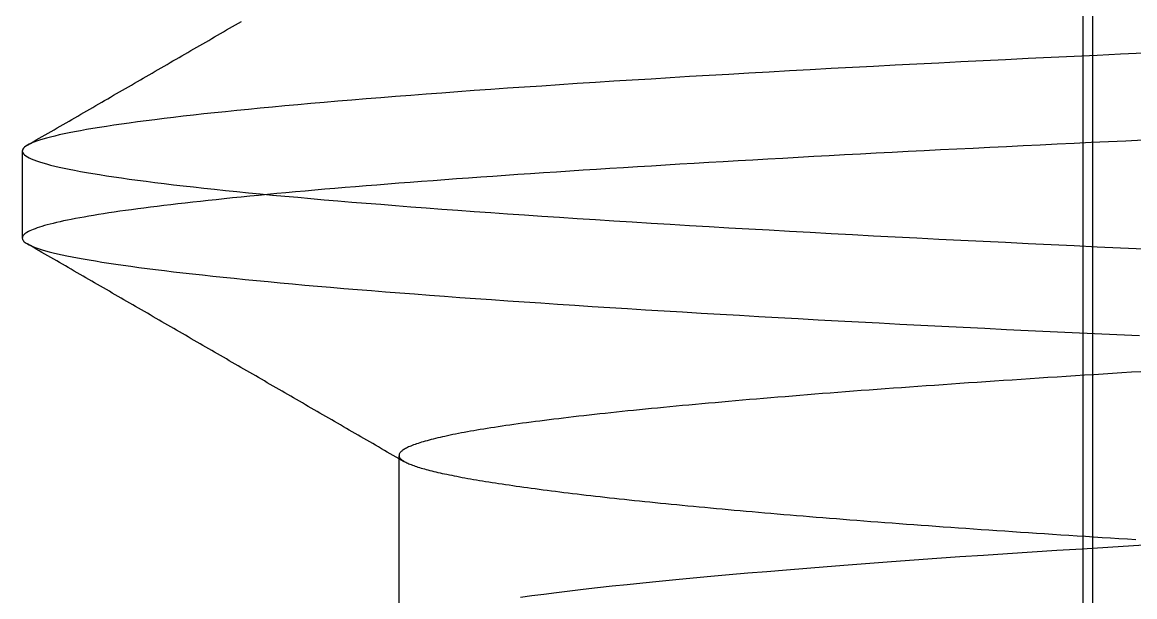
# Model space of a CAD drawing. Header units: millimetres. Extents: x 0 to 36.4, y -3.4 to 62.
# Drawn here: x 29.566 to 30.693, y 55.992 to 56.574 of the extents above; entities that cross this region are included whole.
import ezdxf

# ---------------------------------------------------------------- set-up
doc = ezdxf.new("R2010")
doc.units = ezdxf.units.MM

msp = doc.modelspace()

# ---------------------------------------------------------------- linework, layer by layer
at = {"color": 7, "linetype": 'Continuous'}
for p, q in [((30.6506, 54.7692), (30.6506, 59.8692)), ((30.6406, 59.7992), (30.6406, 52.4992)), ((29.7847, 56.5732), (29.7877, 56.5749)), ((29.7666, 56.5627), (29.7697, 56.5644)), ((29.7697, 56.5644), (29.7727, 56.5662)), ((29.7727, 56.5662), (29.7757, 56.5679)), ((29.7757, 56.5679), (29.7787, 56.5697)), ((29.7787, 56.5697), (29.7817, 56.5714)), ((29.7817, 56.5714), (29.7847, 56.5732)), ((29.7456, 56.5505), (29.7486, 56.5522)), ((29.7486, 56.5522), (29.7516, 56.554)), ((29.7516, 56.554), (29.7546, 56.5557)), ((29.7546, 56.5557), (29.7576, 56.5575)), ((29.7576, 56.5575), (29.7606, 56.5592)), ((29.7606, 56.5592), (29.7636, 56.561)), ((29.7636, 56.561), (29.7666, 56.5627)), ((29.7275, 56.54), (29.7305, 56.5418)), ((29.7305, 56.5418), (29.7335, 56.5435)), ((29.7335, 56.5435), (29.7365, 56.5453)), ((29.7365, 56.5453), (29.7395, 56.547)), ((29.7395, 56.547), (29.7425, 56.5488)), ((29.7425, 56.5488), (29.7456, 56.5505)), ((30.6553, 56.5405), (30.6318, 56.5394)), ((30.6789, 56.5416), (30.6553, 56.5405)), ((30.7027, 56.5427), (30.6789, 56.5416)), ((29.7064, 56.5278), (29.7094, 56.5296)), ((29.7094, 56.5296), (29.7124, 56.5313)), ((29.7124, 56.5313), (29.7154, 56.5331)), ((29.7154, 56.5331), (29.7184, 56.5348)), ((29.7184, 56.5348), (29.7215, 56.5366)), ((29.7215, 56.5366), (29.7245, 56.5383)), ((29.7245, 56.5383), (29.7275, 56.54)), ((30.4286, 56.5293), (30.407, 56.5281)), ((30.4504, 56.5304), (30.4286, 56.5293)), ((30.4724, 56.5316), (30.4504, 56.5304)), ((30.4946, 56.5327), (30.4724, 56.5316)), ((30.517, 56.5338), (30.4946, 56.5327)), ((30.5396, 56.5349), (30.517, 56.5338)), ((30.5624, 56.5361), (30.5396, 56.5349)), ((30.5853, 56.5372), (30.5624, 56.5361)), ((30.6085, 56.5383), (30.5853, 56.5372)), ((30.6318, 56.5394), (30.6085, 56.5383)), ((29.6883, 56.5174), (29.6913, 56.5191)), ((29.6913, 56.5191), (29.6943, 56.5209)), ((29.6943, 56.5209), (29.6973, 56.5226)), ((29.6973, 56.5226), (29.7004, 56.5244)), ((29.7004, 56.5244), (29.7034, 56.5261)), ((29.7034, 56.5261), (29.7064, 56.5278)), ((30.242, 56.5189), (30.2224, 56.5177)), ((30.2618, 56.52), (30.242, 56.5189)), ((30.2819, 56.5212), (30.2618, 56.52)), ((30.3022, 56.5224), (30.2819, 56.5212)), ((30.3227, 56.5235), (30.3022, 56.5224)), ((30.3434, 56.5247), (30.3227, 56.5235)), ((30.3644, 56.5258), (30.3434, 56.5247)), ((30.3856, 56.527), (30.3644, 56.5258)), ((30.407, 56.5281), (30.3856, 56.527)), ((29.6672, 56.5052), (29.6702, 56.5069)), ((29.6702, 56.5069), (29.6732, 56.5087)), ((29.6732, 56.5087), (29.6763, 56.5104)), ((29.6763, 56.5104), (29.6793, 56.5122)), ((29.6793, 56.5122), (29.6823, 56.5139)), ((29.6823, 56.5139), (29.6853, 56.5156)), ((29.6853, 56.5156), (29.6883, 56.5174)), ((30.0574, 56.5071), (30.0404, 56.5059)), ((30.0747, 56.5082), (30.0574, 56.5071)), ((30.0922, 56.5094), (30.0747, 56.5082)), ((30.1101, 56.5106), (30.0922, 56.5094)), ((30.1282, 56.5118), (30.1101, 56.5106)), ((30.1465, 56.513), (30.1282, 56.5118)), ((30.1651, 56.5142), (30.1465, 56.513)), ((30.1839, 56.5153), (30.1651, 56.5142)), ((30.203, 56.5165), (30.1839, 56.5153)), ((30.2224, 56.5177), (30.203, 56.5165)), ((29.6491, 56.4947), (29.6522, 56.4965)), ((29.6522, 56.4965), (29.6552, 56.4982)), ((29.6552, 56.4982), (29.6582, 56.5)), ((29.6582, 56.5), (29.6612, 56.5017)), ((29.6612, 56.5017), (29.6642, 56.5034)), ((29.6642, 56.5034), (29.6672, 56.5052)), ((29.9143, 56.4964), (29.8998, 56.4952)), ((29.929, 56.4975), (29.9143, 56.4964)), ((29.9441, 56.4987), (29.929, 56.4975)), ((29.9594, 56.4999), (29.9441, 56.4987)), ((29.9751, 56.5011), (29.9594, 56.4999)), ((29.991, 56.5023), (29.9751, 56.5011)), ((30.0072, 56.5035), (29.991, 56.5023)), ((30.0236, 56.5047), (30.0072, 56.5035)), ((30.0404, 56.5059), (30.0236, 56.5047)), ((29.628, 56.4825), (29.6311, 56.4843)), ((29.6311, 56.4843), (29.6341, 56.486)), ((29.6341, 56.486), (29.6371, 56.4878)), ((29.6371, 56.4878), (29.6401, 56.4895)), ((29.6401, 56.4895), (29.6431, 56.4912)), ((29.6431, 56.4912), (29.6461, 56.493)), ((29.6461, 56.493), (29.6491, 56.4947)), ((29.783, 56.4846), (29.7716, 56.4834)), ((29.7948, 56.4857), (29.783, 56.4846)), ((29.8068, 56.4869), (29.7948, 56.4857)), ((29.8192, 56.4881), (29.8068, 56.4869)), ((29.8319, 56.4893), (29.8192, 56.4881)), ((29.8449, 56.4904), (29.8319, 56.4893)), ((29.8582, 56.4916), (29.8449, 56.4904)), ((29.8717, 56.4928), (29.8582, 56.4916)), ((29.8856, 56.494), (29.8717, 56.4928)), ((29.8998, 56.4952), (29.8856, 56.494)), ((29.61, 56.4721), (29.613, 56.4738)), ((29.613, 56.4738), (29.616, 56.4756)), ((29.616, 56.4756), (29.619, 56.4773)), ((29.619, 56.4773), (29.622, 56.479)), ((29.622, 56.479), (29.625, 56.4808)), ((29.625, 56.4808), (29.628, 56.4825)), ((29.6825, 56.473), (29.6741, 56.4719)), ((29.6911, 56.4742), (29.6825, 56.473)), ((29.7001, 56.4753), (29.6911, 56.4742)), ((29.7093, 56.4765), (29.7001, 56.4753)), ((29.7189, 56.4776), (29.7093, 56.4765)), ((29.7288, 56.4788), (29.7189, 56.4776)), ((29.7391, 56.4799), (29.7288, 56.4788)), ((29.7496, 56.4811), (29.7391, 56.4799)), ((29.7604, 56.4822), (29.7496, 56.4811)), ((29.7716, 56.4834), (29.7604, 56.4822)), ((29.5889, 56.4599), (29.5919, 56.4616)), ((29.5919, 56.4616), (29.5949, 56.4634)), ((29.5949, 56.4634), (29.5979, 56.4651)), ((29.5979, 56.4651), (29.6009, 56.4669)), ((29.6009, 56.4669), (29.6039, 56.4686)), ((29.6039, 56.4686), (29.607, 56.4703)), ((29.607, 56.4703), (29.61, 56.4721)), ((29.6132, 56.4619), (29.608, 56.4609)), ((29.6187, 56.463), (29.6132, 56.4619)), ((29.6245, 56.4641), (29.6187, 56.463)), ((29.6307, 56.4652), (29.6245, 56.4641)), ((29.6371, 56.4663), (29.6307, 56.4652)), ((29.6439, 56.4674), (29.6371, 56.4663)), ((29.651, 56.4685), (29.6439, 56.4674)), ((29.6584, 56.4697), (29.651, 56.4685)), ((29.6661, 56.4708), (29.6584, 56.4697)), ((29.6741, 56.4719), (29.6661, 56.4708)), ((29.5708, 56.4494), (29.5738, 56.4512)), ((29.5726, 56.4504), (29.5708, 56.4494)), ((29.5748, 56.4514), (29.5726, 56.4504)), ((29.5738, 56.4512), (29.5768, 56.4529)), ((29.5773, 56.4524), (29.5748, 56.4514)), ((29.5768, 56.4529), (29.5798, 56.4547)), ((29.5801, 56.4535), (29.5773, 56.4524)), ((29.5798, 56.4547), (29.5829, 56.4564)), ((29.5831, 56.4545), (29.5801, 56.4535)), ((29.5829, 56.4564), (29.5859, 56.4581)), ((29.5865, 56.4556), (29.5831, 56.4545)), ((29.5859, 56.4581), (29.5889, 56.4599)), ((29.5902, 56.4566), (29.5865, 56.4556)), ((29.5942, 56.4577), (29.5902, 56.4566)), ((29.5985, 56.4587), (29.5942, 56.4577)), ((29.6031, 56.4598), (29.5985, 56.4587)), ((29.608, 56.4609), (29.6031, 56.4598)), ((30.6145, 56.4504), (30.5973, 56.4495)), ((30.6318, 56.4512), (30.6145, 56.4504)), ((30.6491, 56.452), (30.6318, 56.4512)), ((30.6665, 56.4528), (30.6491, 56.452)), ((30.6841, 56.4536), (30.6665, 56.4528)), ((30.7017, 56.4544), (30.6841, 56.4536)), ((29.5657, 56.4445), (29.5656, 56.4435)), ((29.5656, 56.4435), (29.5656, 56.3552)), ((29.5656, 56.4435), (29.5657, 56.4425)), ((29.5662, 56.4454), (29.5657, 56.4445)), ((29.5657, 56.4425), (29.5662, 56.4416)), ((29.5669, 56.4464), (29.5662, 56.4454)), ((29.5662, 56.4416), (29.5669, 56.4406)), ((29.5679, 56.4474), (29.5669, 56.4464)), ((29.5669, 56.4406), (29.5679, 56.4396)), ((29.5692, 56.4484), (29.5679, 56.4474)), ((29.5679, 56.4396), (29.5692, 56.4386)), ((29.5708, 56.4494), (29.5692, 56.4484)), ((30.3992, 56.4395), (30.3834, 56.4387)), ((30.4151, 56.4404), (30.3992, 56.4395)), ((30.4312, 56.4412), (30.4151, 56.4404)), ((30.4473, 56.4421), (30.4312, 56.4412)), ((30.4636, 56.4429), (30.4473, 56.4421)), ((30.4799, 56.4437), (30.4636, 56.4429)), ((30.4964, 56.4446), (30.4799, 56.4437)), ((30.513, 56.4454), (30.4964, 56.4446)), ((30.5296, 56.4462), (30.513, 56.4454)), ((30.5464, 56.4471), (30.5296, 56.4462)), ((30.5633, 56.4479), (30.5464, 56.4471)), ((30.5803, 56.4487), (30.5633, 56.4479)), ((30.5973, 56.4495), (30.5803, 56.4487)), ((29.5692, 56.4386), (29.5708, 56.4376)), ((29.5708, 56.4376), (29.5726, 56.4366)), ((29.5726, 56.4366), (29.5748, 56.4356)), ((29.5748, 56.4356), (29.5773, 56.4346)), ((29.5773, 56.4346), (29.5801, 56.4335)), ((29.5801, 56.4335), (29.5831, 56.4325)), ((29.5831, 56.4325), (29.5865, 56.4314)), ((29.5865, 56.4314), (29.5902, 56.4304)), ((29.5902, 56.4304), (29.5942, 56.4293)), ((29.5942, 56.4293), (29.5985, 56.4283)), ((29.5985, 56.4283), (29.6031, 56.4272)), ((30.2034, 56.4283), (30.1892, 56.4275)), ((30.2177, 56.4292), (30.2034, 56.4283)), ((30.2321, 56.4301), (30.2177, 56.4292)), ((30.2467, 56.4309), (30.2321, 56.4301)), ((30.2614, 56.4318), (30.2467, 56.4309)), ((30.2762, 56.4327), (30.2614, 56.4318)), ((30.2912, 56.4335), (30.2762, 56.4327)), ((30.3062, 56.4344), (30.2912, 56.4335)), ((30.3214, 56.4353), (30.3062, 56.4344)), ((30.3367, 56.4361), (30.3214, 56.4353)), ((30.3522, 56.437), (30.3367, 56.4361)), ((30.3678, 56.4378), (30.3522, 56.437)), ((30.3834, 56.4387), (30.3678, 56.4378)), ((29.6031, 56.4272), (29.608, 56.4261)), ((29.608, 56.4261), (29.6132, 56.4251)), ((29.6132, 56.4251), (29.6187, 56.424)), ((29.6187, 56.424), (29.6245, 56.4229)), ((29.6245, 56.4229), (29.6307, 56.4218)), ((29.6307, 56.4218), (29.6371, 56.4207)), ((29.6371, 56.4207), (29.6439, 56.4196)), ((29.6439, 56.4196), (29.651, 56.4185)), ((29.651, 56.4185), (29.6584, 56.4173)), ((29.6584, 56.4173), (29.6661, 56.4162)), ((30.0303, 56.417), (30.018, 56.4161)), ((30.0427, 56.4178), (30.0303, 56.417)), ((30.0553, 56.4187), (30.0427, 56.4178)), ((30.0681, 56.4196), (30.0553, 56.4187)), ((30.0809, 56.4205), (30.0681, 56.4196)), ((30.094, 56.4213), (30.0809, 56.4205)), ((30.1072, 56.4222), (30.094, 56.4213)), ((30.1205, 56.4231), (30.1072, 56.4222)), ((30.134, 56.424), (30.1205, 56.4231)), ((30.1476, 56.4249), (30.134, 56.424)), ((30.1613, 56.4257), (30.1476, 56.4249)), ((30.1752, 56.4266), (30.1613, 56.4257)), ((30.1892, 56.4275), (30.1752, 56.4266)), ((29.6661, 56.4162), (29.6741, 56.4151)), ((29.6741, 56.4151), (29.6825, 56.414)), ((29.6825, 56.414), (29.6911, 56.4128)), ((29.6911, 56.4128), (29.7001, 56.4117)), ((29.7001, 56.4117), (29.7093, 56.4105)), ((29.7093, 56.4105), (29.7189, 56.4094)), ((29.7189, 56.4094), (29.7288, 56.4082)), ((29.7288, 56.4082), (29.7391, 56.4071)), ((29.7391, 56.4071), (29.7496, 56.4059)), ((29.7496, 56.4059), (29.7604, 56.4048)), ((29.8825, 56.4055), (29.8723, 56.4047)), ((29.8929, 56.4064), (29.8825, 56.4055)), ((29.9035, 56.4073), (29.8929, 56.4064)), ((29.9142, 56.4082), (29.9035, 56.4073)), ((29.9251, 56.409), (29.9142, 56.4082)), ((29.9362, 56.4099), (29.9251, 56.409)), ((29.9474, 56.4108), (29.9362, 56.4099)), ((29.9588, 56.4117), (29.9474, 56.4108)), ((29.9703, 56.4126), (29.9588, 56.4117)), ((29.982, 56.4134), (29.9703, 56.4126)), ((29.9938, 56.4143), (29.982, 56.4134)), ((30.0058, 56.4152), (29.9938, 56.4143)), ((30.018, 56.4161), (30.0058, 56.4152)), ((29.7622, 56.3942), (29.7541, 56.3934)), ((29.7604, 56.4048), (29.7716, 56.4036)), ((29.7704, 56.3951), (29.7622, 56.3942)), ((29.7788, 56.3959), (29.7704, 56.3951)), ((29.7716, 56.4036), (29.783, 56.4024)), ((29.7874, 56.3968), (29.7788, 56.3959)), ((29.783, 56.4024), (29.7948, 56.4013)), ((29.7962, 56.3977), (29.7874, 56.3968)), ((29.7948, 56.4013), (29.8068, 56.4001)), ((29.8051, 56.3985), (29.7962, 56.3977)), ((29.8142, 56.3994), (29.8051, 56.3985)), ((29.8068, 56.4001), (29.8192, 56.3989)), ((29.8235, 56.4003), (29.8142, 56.3994)), ((29.8192, 56.3989), (29.8319, 56.3977)), ((29.8329, 56.4012), (29.8235, 56.4003)), ((29.8319, 56.3977), (29.8449, 56.3966)), ((29.8425, 56.402), (29.8329, 56.4012)), ((29.8523, 56.4029), (29.8425, 56.402)), ((29.8449, 56.3966), (29.8582, 56.3954)), ((29.8622, 56.4038), (29.8523, 56.4029)), ((29.8582, 56.3954), (29.8717, 56.3942)), ((29.8723, 56.4047), (29.8622, 56.4038)), ((29.8717, 56.3942), (29.8856, 56.393)), ((29.6704, 56.3832), (29.6645, 56.3824)), ((29.6764, 56.384), (29.6704, 56.3832)), ((29.6826, 56.3849), (29.6764, 56.384)), ((29.689, 56.3857), (29.6826, 56.3849)), ((29.6955, 56.3866), (29.689, 56.3857)), ((29.7022, 56.3874), (29.6955, 56.3866)), ((29.7091, 56.3882), (29.7022, 56.3874)), ((29.7162, 56.3891), (29.7091, 56.3882)), ((29.7234, 56.3899), (29.7162, 56.3891)), ((29.7308, 56.3908), (29.7234, 56.3899)), ((29.7384, 56.3916), (29.7308, 56.3908)), ((29.7462, 56.3925), (29.7384, 56.3916)), ((29.7541, 56.3934), (29.7462, 56.3925)), ((29.8856, 56.393), (29.8998, 56.3918)), ((29.8998, 56.3918), (29.9143, 56.3906)), ((29.9143, 56.3906), (29.929, 56.3895)), ((29.929, 56.3895), (29.9441, 56.3883)), ((29.9441, 56.3883), (29.9594, 56.3871)), ((29.9594, 56.3871), (29.9751, 56.3859)), ((29.9751, 56.3859), (29.991, 56.3847)), ((29.991, 56.3847), (30.0072, 56.3835)), ((30.0072, 56.3835), (30.0236, 56.3823)), ((29.6039, 56.3718), (29.6004, 56.371)), ((29.6075, 56.3726), (29.6039, 56.3718)), ((29.6114, 56.3734), (29.6075, 56.3726)), ((29.6153, 56.3742), (29.6114, 56.3734)), ((29.6195, 56.375), (29.6153, 56.3742)), ((29.6238, 56.3758), (29.6195, 56.375)), ((29.6283, 56.3766), (29.6238, 56.3758)), ((29.633, 56.3774), (29.6283, 56.3766)), ((29.6378, 56.3782), (29.633, 56.3774)), ((29.6428, 56.3791), (29.6378, 56.3782)), ((29.648, 56.3799), (29.6428, 56.3791)), ((29.6533, 56.3807), (29.648, 56.3799)), ((29.6588, 56.3815), (29.6533, 56.3807)), ((29.6645, 56.3824), (29.6588, 56.3815)), ((30.0236, 56.3823), (30.0404, 56.3811)), ((30.0404, 56.3811), (30.0574, 56.38)), ((30.0574, 56.38), (30.0747, 56.3788)), ((30.0747, 56.3788), (30.0922, 56.3776)), ((30.0922, 56.3776), (30.1101, 56.3764)), ((30.1101, 56.3764), (30.1282, 56.3752)), ((30.1282, 56.3752), (30.1465, 56.374)), ((30.1465, 56.374), (30.1651, 56.3728)), ((30.1651, 56.3728), (30.1839, 56.3717)), ((30.1839, 56.3717), (30.203, 56.3705)), ((29.5693, 56.3603), (29.5683, 56.3595)), ((29.5704, 56.361), (29.5693, 56.3603)), ((29.5718, 56.3618), (29.5704, 56.361)), ((29.5733, 56.3625), (29.5718, 56.3618)), ((29.5749, 56.3633), (29.5733, 56.3625)), ((29.5767, 56.364), (29.5749, 56.3633)), ((29.5787, 56.3648), (29.5767, 56.364)), ((29.5808, 56.3656), (29.5787, 56.3648)), ((29.5831, 56.3663), (29.5808, 56.3656)), ((29.5856, 56.3671), (29.5831, 56.3663)), ((29.5882, 56.3679), (29.5856, 56.3671)), ((29.591, 56.3686), (29.5882, 56.3679)), ((29.594, 56.3694), (29.591, 56.3686)), ((29.5971, 56.3702), (29.594, 56.3694)), ((29.6004, 56.371), (29.5971, 56.3702)), ((30.203, 56.3705), (30.2224, 56.3693)), ((30.2224, 56.3693), (30.242, 56.3681)), ((30.242, 56.3681), (30.2618, 56.367)), ((30.2618, 56.367), (30.2819, 56.3658)), ((30.2819, 56.3658), (30.3022, 56.3646)), ((30.3022, 56.3646), (30.3227, 56.3635)), ((30.3227, 56.3635), (30.3434, 56.3623)), ((30.3434, 56.3623), (30.3644, 56.3612)), ((30.3644, 56.3612), (30.3856, 56.36)), ((30.3856, 56.36), (30.407, 56.3589)), ((29.5657, 56.3559), (29.5656, 56.3552)), ((29.5656, 56.3552), (29.5657, 56.3545)), ((29.5659, 56.3566), (29.5657, 56.3559)), ((29.5657, 56.3545), (29.566, 56.3538)), ((29.5662, 56.3574), (29.5659, 56.3566)), ((29.566, 56.3538), (29.5664, 56.3531)), ((29.5668, 56.3581), (29.5662, 56.3574)), ((29.5664, 56.3531), (29.5669, 56.3523)), ((29.5674, 56.3588), (29.5668, 56.3581)), ((29.5669, 56.3523), (29.5677, 56.3516)), ((29.5683, 56.3595), (29.5674, 56.3588)), ((29.5677, 56.3516), (29.5685, 56.3509)), ((29.5685, 56.3509), (29.5696, 56.3501)), ((29.5696, 56.3501), (29.5708, 56.3494)), ((29.5738, 56.3477), (29.5708, 56.3494)), ((29.5708, 56.3494), (29.5726, 56.3484)), ((30.407, 56.3589), (30.4286, 56.3577)), ((30.4286, 56.3577), (30.4504, 56.3566)), ((30.4504, 56.3566), (30.4724, 56.3554)), ((30.4724, 56.3554), (30.4946, 56.3543)), ((30.4946, 56.3543), (30.517, 56.3532)), ((30.517, 56.3532), (30.5396, 56.3521)), ((30.5396, 56.3521), (30.5624, 56.351)), ((30.5624, 56.351), (30.5853, 56.3498)), ((30.5853, 56.3498), (30.6085, 56.3487)), ((30.6085, 56.3487), (30.6318, 56.3476)), ((29.5726, 56.3484), (29.5747, 56.3474)), ((29.5767, 56.346), (29.5738, 56.3477)), ((29.5747, 56.3474), (29.577, 56.3465)), ((29.5797, 56.3442), (29.5767, 56.346)), ((29.577, 56.3465), (29.5797, 56.3455)), ((29.5797, 56.3455), (29.5826, 56.3445)), ((29.5827, 56.3425), (29.5797, 56.3442)), ((29.5826, 56.3445), (29.5858, 56.3435)), ((29.5856, 56.3408), (29.5827, 56.3425)), ((29.5886, 56.3391), (29.5856, 56.3408)), ((29.5858, 56.3435), (29.5893, 56.3425)), ((29.5916, 56.3374), (29.5886, 56.3391)), ((29.5893, 56.3425), (29.593, 56.3414)), ((29.5945, 56.3357), (29.5916, 56.3374)), ((29.593, 56.3414), (29.5971, 56.3404)), ((29.5971, 56.3404), (29.6014, 56.3394)), ((29.6014, 56.3394), (29.606, 56.3384)), ((29.606, 56.3384), (29.6109, 56.3373)), ((30.6318, 56.3476), (30.6553, 56.3465)), ((30.6553, 56.3465), (30.6789, 56.3454)), ((30.6789, 56.3454), (30.7027, 56.3444)), ((29.5975, 56.3339), (29.5945, 56.3357)), ((29.6005, 56.3322), (29.5975, 56.3339)), ((29.6034, 56.3305), (29.6005, 56.3322)), ((29.6064, 56.3288), (29.6034, 56.3305)), ((29.6094, 56.3271), (29.6064, 56.3288)), ((29.6123, 56.3254), (29.6094, 56.3271)), ((29.6109, 56.3373), (29.6161, 56.3363)), ((29.6161, 56.3363), (29.6215, 56.3352)), ((29.6215, 56.3352), (29.6273, 56.3342)), ((29.6273, 56.3342), (29.6333, 56.3331)), ((29.6333, 56.3331), (29.6397, 56.3321)), ((29.6397, 56.3321), (29.6463, 56.331)), ((29.6463, 56.331), (29.6532, 56.3299)), ((29.6532, 56.3299), (29.6604, 56.3289)), ((29.6604, 56.3289), (29.6679, 56.3278)), ((29.6679, 56.3278), (29.6757, 56.3267)), ((29.6757, 56.3267), (29.6837, 56.3256)), ((29.6153, 56.3237), (29.6123, 56.3254)), ((29.6183, 56.3219), (29.6153, 56.3237)), ((29.6212, 56.3202), (29.6183, 56.3219)), ((29.6242, 56.3185), (29.6212, 56.3202)), ((29.6272, 56.3168), (29.6242, 56.3185)), ((29.6301, 56.3151), (29.6272, 56.3168)), ((29.6331, 56.3134), (29.6301, 56.3151)), ((29.6837, 56.3256), (29.6921, 56.3245)), ((29.6921, 56.3245), (29.7008, 56.3234)), ((29.7008, 56.3234), (29.7097, 56.3223)), ((29.7097, 56.3223), (29.7189, 56.3212)), ((29.7189, 56.3212), (29.7285, 56.3201)), ((29.7285, 56.3201), (29.7383, 56.319)), ((29.7383, 56.319), (29.7484, 56.3179)), ((29.7484, 56.3179), (29.7588, 56.3168)), ((29.7588, 56.3168), (29.7694, 56.3156)), ((29.7694, 56.3156), (29.7804, 56.3145)), ((29.6361, 56.3116), (29.6331, 56.3134)), ((29.639, 56.3099), (29.6361, 56.3116)), ((29.642, 56.3082), (29.639, 56.3099)), ((29.645, 56.3065), (29.642, 56.3082)), ((29.6479, 56.3048), (29.645, 56.3065)), ((29.6509, 56.3031), (29.6479, 56.3048)), ((29.7804, 56.3145), (29.7916, 56.3134)), ((29.7916, 56.3134), (29.8032, 56.3123)), ((29.8032, 56.3123), (29.815, 56.3111)), ((29.815, 56.3111), (29.8271, 56.31)), ((29.8271, 56.31), (29.8394, 56.3089)), ((29.8394, 56.3089), (29.8521, 56.3077)), ((29.8521, 56.3077), (29.865, 56.3066)), ((29.865, 56.3066), (29.8782, 56.3055)), ((29.8782, 56.3055), (29.8917, 56.3043)), ((29.8917, 56.3043), (29.9055, 56.3032)), ((29.6539, 56.3014), (29.6509, 56.3031)), ((29.6568, 56.2996), (29.6539, 56.3014)), ((29.6598, 56.2979), (29.6568, 56.2996)), ((29.6628, 56.2962), (29.6598, 56.2979)), ((29.6657, 56.2945), (29.6628, 56.2962)), ((29.6687, 56.2928), (29.6657, 56.2945)), ((29.6716, 56.2911), (29.6687, 56.2928)), ((29.9055, 56.3032), (29.9195, 56.302)), ((29.9195, 56.302), (29.9338, 56.3009)), ((29.9338, 56.3009), (29.9484, 56.2997)), ((29.9484, 56.2997), (29.9632, 56.2986)), ((29.9632, 56.2986), (29.9783, 56.2975)), ((29.9783, 56.2975), (29.9936, 56.2963)), ((29.9936, 56.2963), (30.0093, 56.2952)), ((30.0093, 56.2952), (30.0251, 56.294)), ((30.0251, 56.294), (30.0413, 56.2929)), ((30.0413, 56.2929), (30.0577, 56.2917)), ((29.6746, 56.2893), (29.6716, 56.2911)), ((29.6776, 56.2876), (29.6746, 56.2893)), ((29.6805, 56.2859), (29.6776, 56.2876)), ((29.6835, 56.2842), (29.6805, 56.2859)), ((29.6865, 56.2825), (29.6835, 56.2842)), ((29.6894, 56.2808), (29.6865, 56.2825)), ((30.0577, 56.2917), (30.0743, 56.2906)), ((30.0743, 56.2906), (30.0912, 56.2895)), ((30.0912, 56.2895), (30.1083, 56.2883)), ((30.1083, 56.2883), (30.1257, 56.2872)), ((30.1257, 56.2872), (30.1433, 56.286)), ((30.1433, 56.286), (30.1611, 56.2849)), ((30.1611, 56.2849), (30.1792, 56.2838)), ((30.1792, 56.2838), (30.1975, 56.2826)), ((30.1975, 56.2826), (30.2161, 56.2815)), ((30.2161, 56.2815), (30.2348, 56.2804)), ((29.6924, 56.2791), (29.6894, 56.2808)), ((29.6954, 56.2773), (29.6924, 56.2791)), ((29.6983, 56.2756), (29.6954, 56.2773)), ((29.7013, 56.2739), (29.6983, 56.2756)), ((29.7043, 56.2722), (29.7013, 56.2739)), ((29.7072, 56.2705), (29.7043, 56.2722)), ((29.7102, 56.2688), (29.7072, 56.2705)), ((30.2348, 56.2804), (30.2538, 56.2792)), ((30.2538, 56.2792), (30.273, 56.2781)), ((30.273, 56.2781), (30.2925, 56.277)), ((30.2925, 56.277), (30.3121, 56.2759)), ((30.3121, 56.2759), (30.3319, 56.2748)), ((30.3319, 56.2748), (30.352, 56.2737)), ((30.352, 56.2737), (30.3722, 56.2725)), ((30.3722, 56.2725), (30.3927, 56.2714)), ((30.3927, 56.2714), (30.4133, 56.2703)), ((30.4133, 56.2703), (30.4342, 56.2692)), ((29.7132, 56.267), (29.7102, 56.2688)), ((29.7161, 56.2653), (29.7132, 56.267)), ((29.7191, 56.2636), (29.7161, 56.2653)), ((29.7221, 56.2619), (29.7191, 56.2636)), ((29.725, 56.2602), (29.7221, 56.2619)), ((29.728, 56.2585), (29.725, 56.2602)), ((29.731, 56.2568), (29.728, 56.2585)), ((30.4342, 56.2692), (30.4552, 56.2681)), ((30.4552, 56.2681), (30.4764, 56.267)), ((30.4764, 56.267), (30.4978, 56.266)), ((30.4978, 56.266), (30.5194, 56.2649)), ((30.5194, 56.2649), (30.5412, 56.2638)), ((30.5412, 56.2638), (30.5631, 56.2627)), ((30.5631, 56.2627), (30.5852, 56.2617)), ((30.5852, 56.2617), (30.6074, 56.2606)), ((30.6074, 56.2606), (30.6298, 56.2595)), ((30.6298, 56.2595), (30.6524, 56.2585)), ((30.6524, 56.2585), (30.6751, 56.2574)), ((29.7339, 56.255), (29.731, 56.2568)), ((29.7369, 56.2533), (29.7339, 56.255)), ((29.7399, 56.2516), (29.7369, 56.2533)), ((29.7428, 56.2499), (29.7399, 56.2516)), ((29.7458, 56.2482), (29.7428, 56.2499)), ((29.7488, 56.2465), (29.7458, 56.2482)), ((30.6751, 56.2574), (30.698, 56.2564)), ((29.7517, 56.2447), (29.7488, 56.2465)), ((29.7547, 56.243), (29.7517, 56.2447)), ((29.7577, 56.2413), (29.7547, 56.243)), ((29.7606, 56.2396), (29.7577, 56.2413)), ((29.7636, 56.2379), (29.7606, 56.2396)), ((29.7666, 56.2362), (29.7636, 56.2379)), ((29.7695, 56.2344), (29.7666, 56.2362)), ((29.7725, 56.2327), (29.7695, 56.2344)), ((29.7755, 56.231), (29.7725, 56.2327)), ((29.7784, 56.2293), (29.7755, 56.231)), ((29.7814, 56.2276), (29.7784, 56.2293)), ((29.7844, 56.2259), (29.7814, 56.2276)), ((29.7873, 56.2242), (29.7844, 56.2259)), ((29.7903, 56.2224), (29.7873, 56.2242)), ((29.7933, 56.2207), (29.7903, 56.2224)), ((29.7962, 56.219), (29.7933, 56.2207)), ((29.7992, 56.2173), (29.7962, 56.219)), ((29.8022, 56.2156), (29.7992, 56.2173)), ((29.8051, 56.2139), (29.8022, 56.2156)), ((29.8081, 56.2121), (29.8051, 56.2139)), ((30.6053, 56.2138), (30.5962, 56.2132)), ((30.6145, 56.2144), (30.6053, 56.2138)), ((30.6238, 56.215), (30.6145, 56.2144)), ((30.6331, 56.2156), (30.6238, 56.215)), ((30.6424, 56.2162), (30.6331, 56.2156)), ((30.6518, 56.2168), (30.6424, 56.2162)), ((30.6612, 56.2174), (30.6518, 56.2168)), ((30.6707, 56.218), (30.6612, 56.2174)), ((30.6803, 56.2186), (30.6707, 56.218)), ((30.6898, 56.2192), (30.6803, 56.2186)), ((30.6994, 56.2197), (30.6898, 56.2192)), ((29.8111, 56.2104), (29.8081, 56.2121)), ((29.814, 56.2087), (29.8111, 56.2104)), ((29.817, 56.207), (29.814, 56.2087)), ((29.82, 56.2053), (29.817, 56.207)), ((29.8229, 56.2036), (29.82, 56.2053)), ((29.8259, 56.2018), (29.8229, 56.2036)), ((30.4404, 56.2024), (30.4322, 56.2018)), ((30.4486, 56.203), (30.4404, 56.2024)), ((30.4568, 56.2036), (30.4486, 56.203)), ((30.4651, 56.2042), (30.4568, 56.2036)), ((30.4735, 56.2048), (30.4651, 56.2042)), ((30.4819, 56.2054), (30.4735, 56.2048)), ((30.4904, 56.206), (30.4819, 56.2054)), ((30.4989, 56.2066), (30.4904, 56.206)), ((30.5075, 56.2072), (30.4989, 56.2066)), ((30.5161, 56.2078), (30.5075, 56.2072)), ((30.5248, 56.2084), (30.5161, 56.2078)), ((30.5336, 56.209), (30.5248, 56.2084)), ((30.5424, 56.2096), (30.5336, 56.209)), ((30.5512, 56.2102), (30.5424, 56.2096)), ((30.5601, 56.2108), (30.5512, 56.2102)), ((30.5691, 56.2114), (30.5601, 56.2108)), ((30.5781, 56.212), (30.5691, 56.2114)), ((30.5871, 56.2126), (30.5781, 56.212)), ((30.5962, 56.2132), (30.5871, 56.2126)), ((29.8289, 56.2001), (29.8259, 56.2018)), ((29.8318, 56.1984), (29.8289, 56.2001)), ((29.8348, 56.1967), (29.8318, 56.1984)), ((29.8378, 56.195), (29.8348, 56.1967)), ((29.8407, 56.1933), (29.8378, 56.195)), ((29.8437, 56.1916), (29.8407, 56.1933)), ((29.8466, 56.1898), (29.8437, 56.1916)), ((30.2956, 56.1909), (30.2886, 56.1903)), ((30.3027, 56.1915), (30.2956, 56.1909)), ((30.3098, 56.1921), (30.3027, 56.1915)), ((30.317, 56.1927), (30.3098, 56.1921)), ((30.3243, 56.1933), (30.317, 56.1927)), ((30.3316, 56.1939), (30.3243, 56.1933)), ((30.339, 56.1945), (30.3316, 56.1939)), ((30.3464, 56.1951), (30.339, 56.1945)), ((30.3539, 56.1957), (30.3464, 56.1951)), ((30.3615, 56.1963), (30.3539, 56.1957)), ((30.3691, 56.1969), (30.3615, 56.1963)), ((30.3768, 56.1976), (30.3691, 56.1969)), ((30.3845, 56.1982), (30.3768, 56.1976)), ((30.3923, 56.1988), (30.3845, 56.1982)), ((30.4002, 56.1994), (30.3923, 56.1988)), ((30.4081, 56.2), (30.4002, 56.1994)), ((30.4161, 56.2006), (30.4081, 56.2)), ((30.4241, 56.2012), (30.4161, 56.2006)), ((30.4322, 56.2018), (30.4241, 56.2012)), ((29.8496, 56.1881), (29.8466, 56.1898)), ((29.8526, 56.1864), (29.8496, 56.1881)), ((29.8555, 56.1847), (29.8526, 56.1864)), ((29.8585, 56.183), (29.8555, 56.1847)), ((29.8615, 56.1813), (29.8585, 56.183)), ((29.8644, 56.1795), (29.8615, 56.1813)), ((30.1794, 56.18), (30.1736, 56.1794)), ((30.1853, 56.1806), (30.1794, 56.18)), ((30.1912, 56.1812), (30.1853, 56.1806)), ((30.1973, 56.1818), (30.1912, 56.1812)), ((30.2033, 56.1824), (30.1973, 56.1818)), ((30.2095, 56.183), (30.2033, 56.1824)), ((30.2157, 56.1836), (30.2095, 56.183)), ((30.222, 56.1842), (30.2157, 56.1836)), ((30.2284, 56.1848), (30.222, 56.1842)), ((30.2348, 56.1854), (30.2284, 56.1848)), ((30.2413, 56.186), (30.2348, 56.1854)), ((30.2479, 56.1866), (30.2413, 56.186)), ((30.2545, 56.1872), (30.2479, 56.1866)), ((30.2612, 56.1878), (30.2545, 56.1872)), ((30.2679, 56.1884), (30.2612, 56.1878)), ((30.2748, 56.1891), (30.2679, 56.1884)), ((30.2816, 56.1897), (30.2748, 56.1891)), ((30.2886, 56.1903), (30.2816, 56.1897)), ((29.8674, 56.1778), (29.8644, 56.1795)), ((29.8704, 56.1761), (29.8674, 56.1778)), ((29.8733, 56.1744), (29.8704, 56.1761)), ((29.8763, 56.1727), (29.8733, 56.1744)), ((29.8793, 56.171), (29.8763, 56.1727)), ((29.8822, 56.1692), (29.8793, 56.171)), ((29.8852, 56.1675), (29.8822, 56.1692)), ((30.0813, 56.1687), (30.0768, 56.1681)), ((30.0858, 56.1693), (30.0813, 56.1687)), ((30.0903, 56.1698), (30.0858, 56.1693)), ((30.095, 56.1704), (30.0903, 56.1698)), ((30.0997, 56.171), (30.095, 56.1704)), ((30.1045, 56.1716), (30.0997, 56.171)), ((30.1094, 56.1722), (30.1045, 56.1716)), ((30.1143, 56.1728), (30.1094, 56.1722)), ((30.1194, 56.1734), (30.1143, 56.1728)), ((30.1244, 56.174), (30.1194, 56.1734)), ((30.1296, 56.1746), (30.1244, 56.174)), ((30.1349, 56.1752), (30.1296, 56.1746)), ((30.1402, 56.1758), (30.1349, 56.1752)), ((30.1456, 56.1764), (30.1402, 56.1758)), ((30.151, 56.177), (30.1456, 56.1764)), ((30.1566, 56.1776), (30.151, 56.177)), ((30.1622, 56.1782), (30.1566, 56.1776)), ((30.1678, 56.1788), (30.1622, 56.1782)), ((30.1736, 56.1794), (30.1678, 56.1788)), ((29.8882, 56.1658), (29.8852, 56.1675)), ((29.8911, 56.1641), (29.8882, 56.1658)), ((29.8941, 56.1624), (29.8911, 56.1641)), ((29.8971, 56.1607), (29.8941, 56.1624)), ((29.9, 56.159), (29.8971, 56.1607)), ((29.903, 56.1572), (29.9, 56.159)), ((29.906, 56.1555), (29.903, 56.1572)), ((30.0077, 56.1571), (30.0048, 56.1566)), ((30.0107, 56.1577), (30.0077, 56.1571)), ((30.0137, 56.1583), (30.0107, 56.1577)), ((30.0168, 56.1588), (30.0137, 56.1583)), ((30.02, 56.1594), (30.0168, 56.1588)), ((30.0232, 56.16), (30.02, 56.1594)), ((30.0265, 56.1605), (30.0232, 56.16)), ((30.0299, 56.1611), (30.0265, 56.1605)), ((30.0334, 56.1617), (30.0299, 56.1611)), ((30.0369, 56.1623), (30.0334, 56.1617)), ((30.0406, 56.1628), (30.0369, 56.1623)), ((30.0443, 56.1634), (30.0406, 56.1628)), ((30.0481, 56.164), (30.0443, 56.1634)), ((30.0519, 56.1646), (30.0481, 56.164)), ((30.0559, 56.1652), (30.0519, 56.1646)), ((30.0599, 56.1657), (30.0559, 56.1652)), ((30.064, 56.1663), (30.0599, 56.1657)), ((30.0682, 56.1669), (30.064, 56.1663)), ((30.0725, 56.1675), (30.0682, 56.1669)), ((30.0768, 56.1681), (30.0725, 56.1675)), ((29.9089, 56.1538), (29.906, 56.1555)), ((29.9119, 56.1521), (29.9089, 56.1538)), ((29.9149, 56.1504), (29.9119, 56.1521)), ((29.9178, 56.1487), (29.9149, 56.1504)), ((29.9208, 56.1469), (29.9178, 56.1487)), ((29.9238, 56.1452), (29.9208, 56.1469)), ((29.9638, 56.1461), (29.9623, 56.1456)), ((29.9653, 56.1467), (29.9638, 56.1461)), ((29.9669, 56.1472), (29.9653, 56.1467)), ((29.9686, 56.1477), (29.9669, 56.1472)), ((29.9703, 56.1483), (29.9686, 56.1477)), ((29.9721, 56.1488), (29.9703, 56.1483)), ((29.974, 56.1494), (29.9721, 56.1488)), ((29.9759, 56.1499), (29.974, 56.1494)), ((29.978, 56.1504), (29.9759, 56.1499)), ((29.98, 56.151), (29.978, 56.1504)), ((29.9822, 56.1515), (29.98, 56.151)), ((29.9844, 56.1521), (29.9822, 56.1515)), ((29.9867, 56.1527), (29.9844, 56.1521)), ((29.9891, 56.1532), (29.9867, 56.1527)), ((29.9915, 56.1538), (29.9891, 56.1532)), ((29.9941, 56.1543), (29.9915, 56.1538)), ((29.9967, 56.1549), (29.9941, 56.1543)), ((29.9993, 56.1554), (29.9967, 56.1549)), ((30.002, 56.156), (29.9993, 56.1554)), ((30.0048, 56.1566), (30.002, 56.156)), ((29.9267, 56.1435), (29.9238, 56.1452)), ((29.9297, 56.1418), (29.9267, 56.1435)), ((29.9327, 56.1401), (29.9297, 56.1418)), ((29.9356, 56.1384), (29.9327, 56.1401)), ((29.9386, 56.1366), (29.9356, 56.1384)), ((29.9416, 56.1349), (29.9386, 56.1366)), ((29.9445, 56.1332), (29.9416, 56.1349)), ((29.9476, 56.1358), (29.9475, 56.1353)), ((29.9475, 56.1353), (29.9475, 56.1348)), ((29.9475, 56.1348), (29.9475, 56.1344)), ((29.9478, 56.1363), (29.9476, 56.1358)), ((29.948, 56.1368), (29.9478, 56.1363)), ((29.9483, 56.1373), (29.948, 56.1368)), ((29.9487, 56.1378), (29.9483, 56.1373)), ((29.9491, 56.1383), (29.9487, 56.1378)), ((29.9496, 56.1388), (29.9491, 56.1383)), ((29.9502, 56.1393), (29.9496, 56.1388)), ((29.9508, 56.1398), (29.9502, 56.1393)), ((29.9515, 56.1404), (29.9508, 56.1398)), ((29.9523, 56.1409), (29.9515, 56.1404)), ((29.9531, 56.1414), (29.9523, 56.1409)), ((29.954, 56.1419), (29.9531, 56.1414)), ((29.955, 56.1424), (29.954, 56.1419)), ((29.9561, 56.143), (29.955, 56.1424)), ((29.9572, 56.1435), (29.9561, 56.143)), ((29.9584, 56.144), (29.9572, 56.1435)), ((29.9596, 56.1445), (29.9584, 56.144)), ((29.9609, 56.1451), (29.9596, 56.1445)), ((29.9623, 56.1456), (29.9609, 56.1451)), ((29.9475, 56.1315), (29.9445, 56.1332)), ((29.9475, 55.9618), (29.9475, 56.1344)), ((29.9475, 56.1344), (29.9476, 56.1339)), ((29.9476, 56.1314), (29.9475, 56.1315)), ((29.9476, 56.1339), (29.9478, 56.1335)), ((29.9478, 56.1313), (29.9476, 56.1314)), ((29.9478, 56.1335), (29.948, 56.133)), ((29.9482, 56.131), (29.9478, 56.1313)), ((29.948, 56.133), (29.9483, 56.1326)), ((29.9483, 56.131), (29.9482, 56.131)), ((29.9483, 56.131), (29.9482, 56.131)), ((29.9483, 56.1326), (29.9486, 56.1321)), ((29.9486, 56.1321), (29.949, 56.1317)), ((29.9489, 56.1307), (29.9488, 56.1307)), ((29.9488, 56.1307), (29.9489, 56.1307)), ((29.9491, 56.1306), (29.9489, 56.1307)), ((29.949, 56.1317), (29.9495, 56.1312)), ((29.9498, 56.1301), (29.9491, 56.1306)), ((29.9495, 56.1312), (29.95, 56.1308)), ((29.9498, 56.1301), (29.9495, 56.1312)), ((29.95, 56.1308), (29.9506, 56.1303)), ((29.95, 56.1308), (29.9502, 56.13)), ((29.9504, 56.1298), (29.9502, 56.13)), ((29.9504, 56.1298), (29.9505, 56.1298)), ((29.9505, 56.1298), (29.9504, 56.1298)), ((29.9506, 56.1303), (29.9512, 56.1298)), ((29.9508, 56.1296), (29.9506, 56.1303)), ((29.9509, 56.1295), (29.9508, 56.1296)), ((29.9509, 56.1295), (29.9508, 56.1296)), ((29.9512, 56.1298), (29.9519, 56.1294)), ((29.9514, 56.1292), (29.9512, 56.1298)), ((29.9516, 56.1291), (29.9514, 56.1292)), ((29.9518, 56.1289), (29.9516, 56.1291)), ((29.952, 56.1289), (29.9518, 56.1289)), ((29.9519, 56.1294), (29.9527, 56.1289)), ((29.9521, 56.1288), (29.952, 56.1289)), ((29.9523, 56.1287), (29.9521, 56.1288)), ((29.9524, 56.1285), (29.9523, 56.1287)), ((29.9527, 56.1285), (29.9524, 56.1285)), ((29.9527, 56.1289), (29.9535, 56.1284)), ((29.9528, 56.1284), (29.9527, 56.1285)), ((29.9531, 56.1283), (29.9528, 56.1284)), ((29.9535, 56.1284), (29.9544, 56.128)), ((29.9544, 56.128), (29.9554, 56.1275)), ((29.9554, 56.1275), (29.9564, 56.127)), ((29.9564, 56.127), (29.9575, 56.1266)), ((29.9575, 56.1266), (29.9586, 56.1261)), ((29.9586, 56.1261), (29.9598, 56.1256)), ((29.9598, 56.1256), (29.961, 56.1251)), ((29.961, 56.1251), (29.9624, 56.1246)), ((29.9624, 56.1246), (29.9637, 56.1242)), ((29.9637, 56.1242), (29.9652, 56.1237)), ((29.9652, 56.1237), (29.9666, 56.1232)), ((29.9666, 56.1232), (29.9682, 56.1227)), ((29.9682, 56.1227), (29.9698, 56.1222)), ((29.9698, 56.1222), (29.9715, 56.1217)), ((29.9715, 56.1217), (29.9732, 56.1212)), ((29.9732, 56.1212), (29.975, 56.1208)), ((29.975, 56.1208), (29.9768, 56.1203)), ((29.9768, 56.1203), (29.9787, 56.1198)), ((29.9787, 56.1198), (29.9807, 56.1193)), ((29.9807, 56.1193), (29.9827, 56.1188)), ((29.9827, 56.1188), (29.9848, 56.1183)), ((29.9848, 56.1183), (29.9869, 56.1178)), ((29.9869, 56.1178), (29.9891, 56.1173)), ((29.9891, 56.1173), (29.9914, 56.1168)), ((29.9914, 56.1168), (29.9937, 56.1163)), ((29.9937, 56.1163), (29.9961, 56.1158)), ((29.9961, 56.1158), (29.9985, 56.1153)), ((29.9985, 56.1153), (30.001, 56.1148)), ((30.001, 56.1148), (30.0035, 56.1143)), ((30.0035, 56.1143), (30.0061, 56.1138)), ((30.0061, 56.1138), (30.0088, 56.1132)), ((30.0088, 56.1132), (30.0115, 56.1127)), ((30.0115, 56.1127), (30.0143, 56.1122)), ((30.0143, 56.1122), (30.0171, 56.1117)), ((30.0171, 56.1117), (30.02, 56.1112)), ((30.02, 56.1112), (30.023, 56.1107)), ((30.023, 56.1107), (30.026, 56.1102)), ((30.026, 56.1102), (30.029, 56.1097)), ((30.029, 56.1097), (30.0321, 56.1091)), ((30.0321, 56.1091), (30.0353, 56.1086)), ((30.0353, 56.1086), (30.0385, 56.1081)), ((30.0385, 56.1081), (30.0418, 56.1076)), ((30.0418, 56.1076), (30.0452, 56.1071)), ((30.0452, 56.1071), (30.0485, 56.1065)), ((30.0485, 56.1065), (30.052, 56.106)), ((30.052, 56.106), (30.0555, 56.1055)), ((30.0555, 56.1055), (30.0591, 56.105)), ((30.0591, 56.105), (30.0627, 56.1044)), ((30.0627, 56.1044), (30.0664, 56.1039)), ((30.0664, 56.1039), (30.0701, 56.1034)), ((30.0701, 56.1034), (30.0739, 56.1029)), ((30.0739, 56.1029), (30.0777, 56.1023)), ((30.0777, 56.1023), (30.0816, 56.1018)), ((30.0816, 56.1018), (30.0855, 56.1013)), ((30.0855, 56.1013), (30.0896, 56.1007)), ((30.0896, 56.1007), (30.0936, 56.1002)), ((30.0936, 56.1002), (30.0977, 56.0997)), ((30.0977, 56.0997), (30.1019, 56.0991)), ((30.1019, 56.0991), (30.1061, 56.0986)), ((30.1061, 56.0986), (30.1104, 56.0981)), ((30.1104, 56.0981), (30.1147, 56.0975)), ((30.1147, 56.0975), (30.1191, 56.097)), ((30.1191, 56.097), (30.1235, 56.0965)), ((30.1235, 56.0965), (30.128, 56.0959)), ((30.128, 56.0959), (30.1326, 56.0954)), ((30.1326, 56.0954), (30.1372, 56.0948)), ((30.1372, 56.0948), (30.1418, 56.0943)), ((30.1418, 56.0943), (30.1465, 56.0938)), ((30.1465, 56.0938), (30.1513, 56.0932)), ((30.1513, 56.0932), (30.1561, 56.0927)), ((30.1561, 56.0927), (30.161, 56.0921)), ((30.161, 56.0921), (30.1659, 56.0916)), ((30.1659, 56.0916), (30.1708, 56.0911)), ((30.1708, 56.0911), (30.1759, 56.0905)), ((30.1759, 56.0905), (30.1809, 56.09)), ((30.1809, 56.09), (30.1861, 56.0894)), ((30.1861, 56.0894), (30.1912, 56.0889)), ((30.1912, 56.0889), (30.1965, 56.0883)), ((30.1965, 56.0883), (30.2018, 56.0878)), ((30.2018, 56.0878), (30.2071, 56.0873)), ((30.2071, 56.0873), (30.2125, 56.0867)), ((30.2125, 56.0867), (30.2179, 56.0862)), ((30.2179, 56.0862), (30.2234, 56.0856)), ((30.2234, 56.0856), (30.229, 56.0851)), ((30.229, 56.0851), (30.2345, 56.0845)), ((30.2345, 56.0845), (30.2402, 56.084)), ((30.2402, 56.084), (30.2459, 56.0834)), ((30.2459, 56.0834), (30.2516, 56.0829)), ((30.2516, 56.0829), (30.2574, 56.0824)), ((30.2574, 56.0824), (30.2633, 56.0818)), ((30.2633, 56.0818), (30.2692, 56.0813)), ((30.2692, 56.0813), (30.2751, 56.0807)), ((30.2751, 56.0807), (30.2811, 56.0802)), ((30.2811, 56.0802), (30.2872, 56.0796)), ((30.2872, 56.0796), (30.2933, 56.0791)), ((30.2933, 56.0791), (30.2994, 56.0785)), ((30.2994, 56.0785), (30.3056, 56.078)), ((30.3056, 56.078), (30.3119, 56.0774)), ((30.3119, 56.0774), (30.3182, 56.0769)), ((30.3182, 56.0769), (30.3245, 56.0763)), ((30.3245, 56.0763), (30.3309, 56.0758)), ((30.3309, 56.0758), (30.3374, 56.0752)), ((30.3374, 56.0752), (30.3439, 56.0747)), ((30.3439, 56.0747), (30.3504, 56.0741)), ((30.3504, 56.0741), (30.357, 56.0736)), ((30.357, 56.0736), (30.3637, 56.073)), ((30.3637, 56.073), (30.3704, 56.0725)), ((30.3704, 56.0725), (30.3771, 56.072)), ((30.3771, 56.072), (30.3839, 56.0714)), ((30.3839, 56.0714), (30.3908, 56.0709)), ((30.3908, 56.0709), (30.3977, 56.0703)), ((30.3977, 56.0703), (30.4046, 56.0698)), ((30.4046, 56.0698), (30.4116, 56.0692)), ((30.4116, 56.0692), (30.4186, 56.0687)), ((30.4186, 56.0687), (30.4257, 56.0681)), ((30.4257, 56.0681), (30.4329, 56.0676)), ((30.4329, 56.0676), (30.44, 56.067)), ((30.44, 56.067), (30.4473, 56.0665)), ((30.4473, 56.0665), (30.4545, 56.0659)), ((30.4545, 56.0659), (30.4619, 56.0654)), ((30.4619, 56.0654), (30.4692, 56.0649)), ((30.4692, 56.0649), (30.4767, 56.0643)), ((30.4767, 56.0643), (30.4841, 56.0638)), ((30.4841, 56.0638), (30.4916, 56.0632)), ((30.4916, 56.0632), (30.4992, 56.0627)), ((30.4992, 56.0627), (30.5068, 56.0621)), ((30.5068, 56.0621), (30.5145, 56.0616)), ((30.5145, 56.0616), (30.5222, 56.0611)), ((30.5222, 56.0611), (30.5299, 56.0605)), ((30.5299, 56.0605), (30.5377, 56.06)), ((30.5377, 56.06), (30.5455, 56.0594)), ((30.5455, 56.0594), (30.5534, 56.0589)), ((30.5534, 56.0589), (30.5614, 56.0584)), ((30.5614, 56.0584), (30.5693, 56.0578)), ((30.5693, 56.0578), (30.5774, 56.0573)), ((30.5774, 56.0573), (30.5854, 56.0567)), ((30.5854, 56.0567), (30.5935, 56.0562)), ((30.5935, 56.0562), (30.6017, 56.0557)), ((30.6017, 56.0557), (30.6099, 56.0551)), ((30.6099, 56.0551), (30.6182, 56.0546)), ((30.6182, 56.0546), (30.6265, 56.0541)), ((30.6265, 56.0541), (30.6348, 56.0535)), ((30.6348, 56.0535), (30.6432, 56.053)), ((30.6432, 56.053), (30.6516, 56.0525)), ((30.6516, 56.0525), (30.6601, 56.0519)), ((30.6601, 56.0519), (30.6686, 56.0514)), ((30.6686, 56.0514), (30.6772, 56.0509)), ((30.6772, 56.0509), (30.6858, 56.0503)), ((30.6858, 56.0503), (30.6945, 56.0498)), ((30.7187, 56.0449), (30.692, 56.0433)), ((30.5401, 56.0336), (30.5161, 56.032)), ((30.5644, 56.0353), (30.5401, 56.0336)), ((30.5892, 56.0369), (30.5644, 56.0353)), ((30.6143, 56.0385), (30.5892, 56.0369)), ((30.6399, 56.0401), (30.6143, 56.0385)), ((30.6658, 56.0417), (30.6399, 56.0401)), ((30.692, 56.0433), (30.6658, 56.0417)), ((30.3815, 56.0221), (30.3607, 56.0204)), ((30.4029, 56.0238), (30.3815, 56.0221)), ((30.4246, 56.0254), (30.4029, 56.0238)), ((30.4468, 56.0271), (30.4246, 56.0254)), ((30.4695, 56.0287), (30.4468, 56.0271)), ((30.4926, 56.0304), (30.4695, 56.0287)), ((30.5161, 56.032), (30.4926, 56.0304)), ((30.2456, 56.0105), (30.2282, 56.0088)), ((30.2636, 56.0121), (30.2456, 56.0105)), ((30.282, 56.0138), (30.2636, 56.0121)), ((30.301, 56.0155), (30.282, 56.0138)), ((30.3204, 56.0171), (30.301, 56.0155)), ((30.3403, 56.0188), (30.3204, 56.0171)), ((30.3607, 56.0204), (30.3403, 56.0188)), ((30.1486, 56.0006), (30.1343, 55.999)), ((30.1635, 56.0023), (30.1486, 56.0006)), ((30.1789, 56.0039), (30.1635, 56.0023)), ((30.1948, 56.0055), (30.1789, 56.0039)), ((30.2112, 56.0072), (30.1948, 56.0055)), ((30.2282, 56.0088), (30.2112, 56.0072)), ((30.0822, 55.9925), (30.0705, 55.9909)), ((30.0944, 55.9941), (30.0822, 55.9925)), ((30.1072, 55.9957), (30.0944, 55.9941)), ((30.1205, 55.9974), (30.1072, 55.9957)), ((30.1343, 55.999), (30.1205, 55.9974))]:
    msp.add_line(p, q, dxfattribs=at)

doc.saveas('drawing.dxf')
